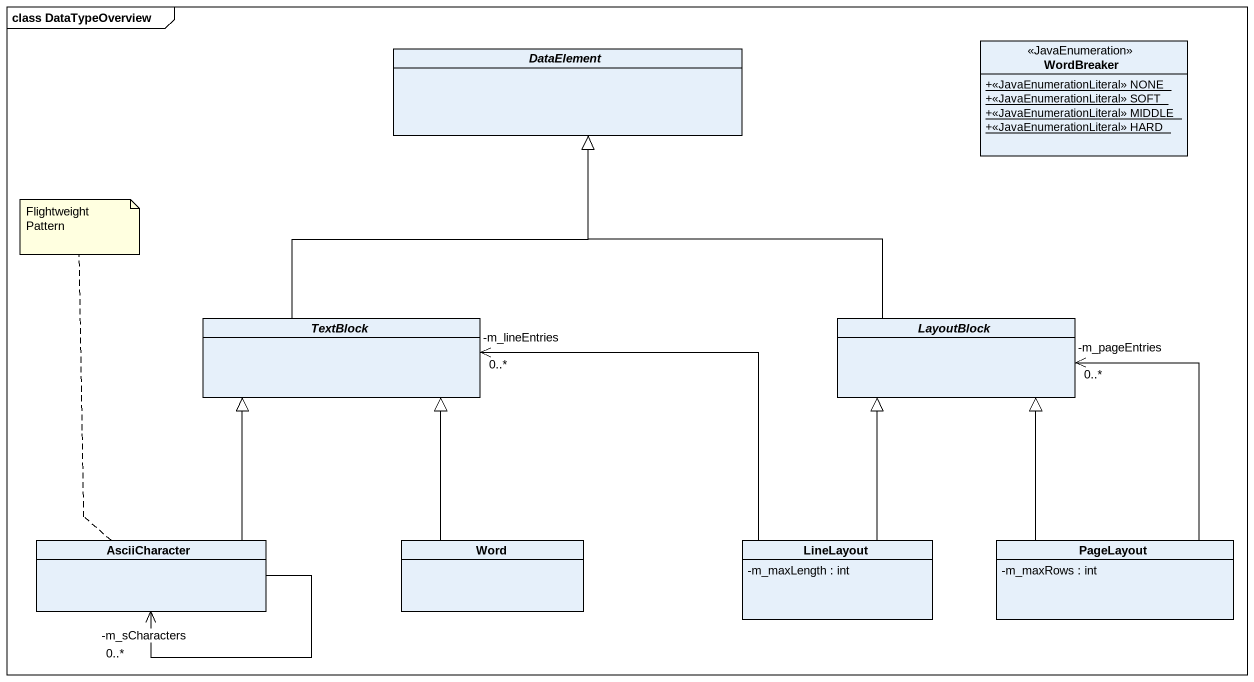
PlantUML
@startuml
mainframe class DataTypeOverview
hide circle
hide empty members
skinparam classAttributeIconSize 0
abstract class DataElement
class WordBreaker <<JavaEnumeration>> {
  {static} +<<JavaEnumerationLiteral>> NONE
  {static} +<<JavaEnumerationLiteral>> SOFT
  {static} +<<JavaEnumerationLiteral>> MIDDLE
  {static} +<<JavaEnumerationLiteral>> HARD
}
abstract class TextBlock
abstract class LayoutBlock
class AsciiCharacter
class Word
class LineLayout {
  -m_maxLength : int
}
class PageLayout {
  -m_maxRows : int
}
TextBlock -up-|> DataElement
TextBlock "-m_lineEntries\n0..*" <-right- LineLayout
LayoutBlock -up-|> DataElement
LayoutBlock "-m_pageEntries\n0..*" <-- PageLayout
AsciiCharacter -up-|> TextBlock
AsciiCharacter "-m_sCharacters\n0..*" <-- AsciiCharacter
Word -up-|> TextBlock
LineLayout -up-|> LayoutBlock
PageLayout -up-|> LayoutBlock
note top of AsciiCharacter : Flightweight Pattern
@enduml
